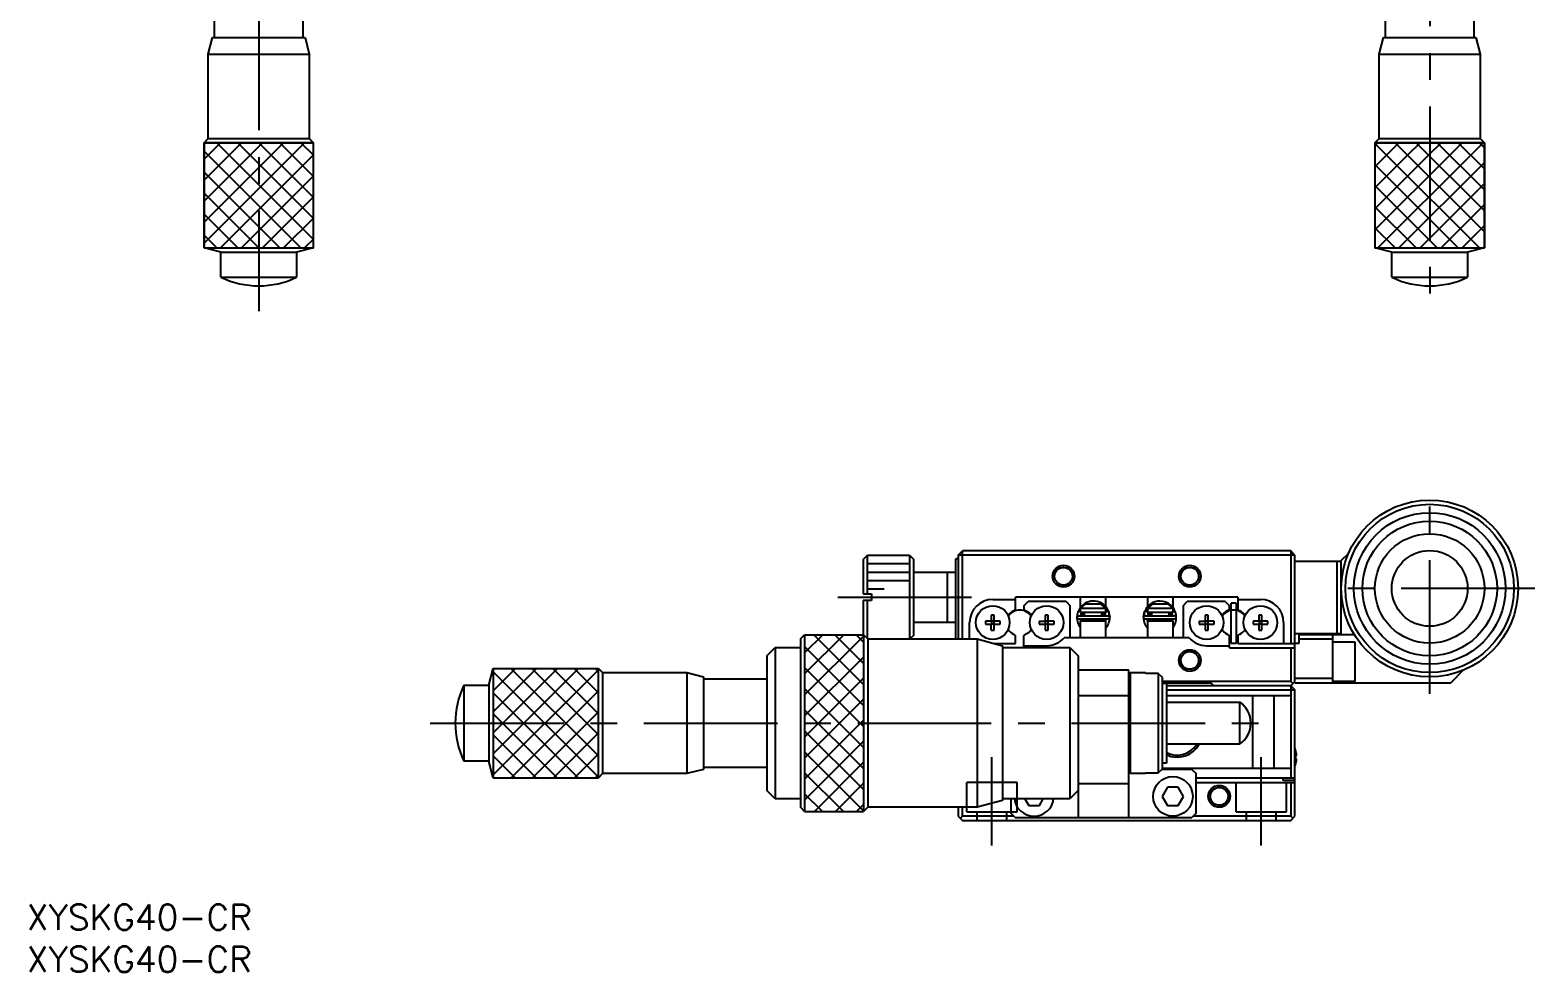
# Model space of a CAD drawing. Extents: x -3 to 377, y -8 to 251.
# Drawn here: x 0.4 to 179.1, y -8 to 103.9 of the extents above; entities that cross this region are included whole.
import ezdxf

# ---------------------------------------------------------------- set-up
doc = ezdxf.new("R2010")
doc.units = 0
doc.header["$LTSCALE"] = 0.5
doc.linetypes.add('CENTER', pattern=[50.8, 31.75, -6.35, 6.35, -6.35])
doc.linetypes.add('DASHED', pattern=[19.05, 12.7, -6.35])
doc.layers.get('0').update_dxf_attribs({"linetype": 'CONTINUOUS'})
for name, color, linetype in [('CENTER', 1, 'CENTER'), ('MSM_CONTINUOUS', 7, 'CONTINUOUS'), ('MSM_DASHED', 4, 'DASHED'), ('MSM_NARROW', 5, 'CONTINUOUS'), ('MSM_PART_NUMBER', 7, 'CONTINUOUS')]:
    doc.layers.add(name, color=color, linetype=linetype)
doc.styles.get("Standard").update_dxf_attribs({"font": 'txt.shx', "height": 3, "bigfont": 'bigfont.shx'})

# ---------------------------------------------------------------- blocks, each defined once
blk = doc.blocks.new('*U2')
at = {"layer": 'MSM_PART_NUMBER'}
blk.add_text('XYSKG40-CR', height=3, dxfattribs=at).set_placement((0, -3))
blk = doc.blocks.new('*U3')
at = {"layer": 'MSM_PART_NUMBER'}
blk.add_text('XYSKG40-CR', height=3, dxfattribs=at).set_placement((0, -8))

msp = doc.modelspace()

# ---------------------------------------------------------------- linework, layer by layer
for p, q in [((22.3, 103), (22.3, 110.5)), ((32.8, 110.5), (32.8, 103)), ((161.4, 103), (161.4, 110.5)), ((171.9, 110.5), (171.9, 103)), ((21.55, 101), (22.05, 103)), ((22.05, 103), (33.05, 103)), ((33.05, 103), (33.55, 101)), ((160.65, 101), (161.15, 103)), ((161.15, 103), (172.15, 103)), ((172.15, 103), (172.65, 101)), ((21.55, 101), (33.55, 101)), ((21.55, 91), (21.55, 101)), ((33.55, 101), (33.55, 91)), ((160.65, 101), (172.65, 101)), ((160.65, 91), (160.65, 101)), ((172.65, 101), (172.65, 91)), ((21.05, 90.5), (21.55, 91)), ((21.05, 90.5), (21.05, 78)), ((34.05, 90.5), (21.05, 90.5)), ((21.55, 91), (33.55, 91)), ((33.55, 91), (34.05, 90.5)), ((160.15, 90.5), (160.65, 91)), ((173.15, 90.5), (160.15, 90.5)), ((160.65, 91), (172.65, 91)), ((172.65, 91), (173.15, 90.5)), ((173.15, 78), (173.15, 90.5)), ((21.05, 78), (34.05, 78)), ((23.05, 77.5), (21.05, 78)), ((23.05, 77.5), (32.05, 77.5)), ((23.05, 74.513167), (23.05, 77.5)), ((34.05, 78), (32.05, 77.5)), ((32.05, 77.5), (32.05, 74.513167)), ((160.15, 78), (173.15, 78)), ((162.15, 77.5), (160.15, 78)), ((162.15, 77.5), (171.15, 77.5)), ((162.15, 74.513167), (162.15, 77.5)), ((173.15, 78), (171.15, 77.5)), ((171.15, 77.5), (171.15, 74.513167)), ((23.05, 74.513167), (32.05, 74.513167)), ((162.15, 74.513167), (171.15, 74.513167)), ((99.35, 41), (99.85, 41.5)), ((99.85, 36.9), (99.85, 41.5)), ((99.85, 41.5), (104.85, 41.5)), ((104.85, 41.5), (104.85, 31.55)), ((104.85, 41.5), (105.35, 41)), ((110.65, 41.5), (111.15, 42)), ((110.65, 41.5), (110.65, 31.55)), ((150.65, 41.5), (110.65, 41.5)), ((111.15, 31.55), (111.15, 42)), ((150.15, 42), (111.15, 42)), ((150.15, 42), (150.15, 31)), ((150.65, 41.5), (150.15, 42)), ((150.65, 26.5), (150.65, 41.5)), ((156.15, 40.85), (157.00865, 41.70865)), ((99.35, 41), (99.35, 36.9)), ((105.35, 32), (105.35, 41)), ((105.35, 39.5), (110.35, 39.5)), ((109.35, 33.5), (109.35, 39.5)), ((110.35, 31.55), (110.35, 41.05)), ((110.65, 41.05), (110.35, 41.05)), ((150.65, 40.8), (156.15, 40.8)), ((155.65, 32.2), (155.65, 40.8)), ((156.15, 32.05), (156.15, 40.85)), ((99.35, 36.9), (100.35, 36.9)), ((99.35, 36.1), (99.35, 32.05)), ((100.35, 36.1), (99.35, 36.1)), ((99.85, 31.6), (99.85, 36.1)), ((100.35, 36.9), (100.35, 36.1)), ((114.75, 36.25), (117.45, 36.25)), ((117.45, 35.050806), (117.45, 36.5)), ((143.85, 36.5), (117.45, 36.5)), ((118.45, 35.5), (118.95, 36)), ((123.45, 36), (118.95, 36)), ((123.45, 36), (123.95, 35.5)), ((125.15, 35.291645), (125.15, 36.5)), ((128.15, 36.5), (128.15, 35.404834)), ((133.15, 35.404973), (133.15, 36.5)), ((136.15, 36.5), (136.15, 35.291324)), ((137.35, 35.5), (137.85, 36)), ((142.35, 36), (137.85, 36)), ((142.35, 36), (142.85, 35.5)), ((143.05, 31), (143.05, 35.8)), ((143.65, 35.8), (143.05, 35.8)), ((143.65, 35.8), (143.65, 31)), ((143.85, 36.5), (143.85, 35.050806)), ((143.85, 36.25), (146.55, 36.25)), ((114.93, 34.386361), (114.57, 34.386361)), ((114.57, 34.386361), (114.57, 33.68)), ((114.93, 33.68), (114.93, 34.386361)), ((117.45, 35.050806), (117.189905, 34.90064)), ((118.45, 35.5), (118.45, 35.050806)), ((118.45, 35.050806), (118.710095, 34.90064)), ((121.33, 34.386361), (120.97, 34.386361)), ((120.97, 34.386361), (120.97, 33.68)), ((121.33, 33.68), (121.33, 34.386361)), ((123.95, 31.7), (123.95, 35.5)), ((124.881912, 34.814893), (124.902639, 34.870057)), ((124.917327, 34.862128), (124.902285, 34.868376)), ((124.906993, 34.874171), (124.907577, 34.878604)), ((125.118385, 34.757572), (124.906993, 34.874171)), ((124.946922, 34.306482), (128.446922, 34.306482)), ((125.15, 35.290741), (125.15, 35.290866)), ((125.15, 35.290335), (125.15, 35.290694)), ((125.15, 35.2), (128.15, 35.2)), ((125.15, 34.7), (125.15, 35.2)), ((128.15, 34.7), (125.15, 34.7)), ((125.264189, 34.700114), (125.158716, 34.306541)), ((125.733485, 35.7), (125.204317, 35.2)), ((125.247932, 34.612492), (125.247701, 34.597677)), ((125.247701, 34.597677), (125.248234, 34.582867)), ((125.248924, 34.627271), (125.247932, 34.612492)), ((125.248234, 34.582867), (125.249528, 34.568101)), ((125.250675, 34.641975), (125.248924, 34.627271)), ((125.249528, 34.568101), (125.251581, 34.55342)), ((125.253179, 34.656565), (125.250675, 34.641975)), ((125.251581, 34.55342), (125.254386, 34.538863)), ((125.256427, 34.671001), (125.253179, 34.656565)), ((125.254386, 34.538863), (125.257934, 34.52447)), ((125.260408, 34.685245), (125.256427, 34.671001)), ((125.257934, 34.52447), (125.262214, 34.510278)), ((125.265111, 34.699261), (125.260408, 34.685245)), ((125.262214, 34.510278), (125.267214, 34.496325)), ((125.27073, 34.713504), (125.265111, 34.699261)), ((125.65, 34.5), (125.265426, 34.5)), ((125.267214, 34.496325), (125.272919, 34.482647)), ((125.272919, 34.482647), (125.279311, 34.46928)), ((125.279311, 34.46928), (125.286372, 34.456258)), ((125.286372, 34.456258), (125.29408, 34.443613)), ((125.29408, 34.443613), (125.302415, 34.431376)), ((125.302415, 34.431376), (125.311351, 34.419577)), ((125.311351, 34.419577), (125.320865, 34.408244)), ((125.320865, 34.408244), (125.330929, 34.397404)), ((125.330929, 34.397404), (125.341518, 34.387081)), ((125.341518, 34.387081), (125.352602, 34.377299)), ((125.352602, 34.377299), (125.364153, 34.368079)), ((125.364153, 34.368079), (125.376141, 34.359442)), ((125.376141, 34.359442), (125.388535, 34.351407)), ((125.388535, 34.351407), (125.401304, 34.34399)), ((125.401304, 34.34399), (125.414417, 34.337207)), ((125.414417, 34.337207), (125.427841, 34.331073)), ((125.427841, 34.331073), (125.441545, 34.325599)), ((125.441545, 34.325599), (125.455494, 34.320797)), ((125.455494, 34.320797), (125.469656, 34.316677)), ((125.469656, 34.316677), (125.483998, 34.313246)), ((125.483998, 34.313246), (125.498486, 34.310512)), ((125.498486, 34.310512), (125.513086, 34.308479)), ((125.513086, 34.308479), (125.527764, 34.307151)), ((125.527764, 34.307151), (125.542486, 34.306531)), ((125.542486, 34.306531), (125.547809, 34.306482)), ((125.65, 34.306482), (125.65, 34.7)), ((127.566515, 35.7), (125.733485, 35.7)), ((128.095683, 35.2), (127.566515, 35.7)), ((127.65, 34.7), (127.65, 34.306482)), ((128.12833, 34.5), (127.65, 34.5)), ((127.846035, 34.306482), (127.859989, 34.306809)), ((127.859989, 34.306809), (127.874684, 34.307843)), ((127.874684, 34.307843), (127.88931, 34.309583)), ((127.88931, 34.309583), (127.903833, 34.312023)), ((127.903833, 34.312023), (127.91822, 34.31516)), ((127.91822, 34.31516), (127.932437, 34.318987)), ((127.932437, 34.318987), (127.946451, 34.323494)), ((127.946451, 34.323494), (127.960229, 34.328673)), ((127.960229, 34.328673), (127.97374, 34.334512)), ((127.97374, 34.334512), (127.98695, 34.341)), ((127.98695, 34.341), (127.99983, 34.348122)), ((127.99983, 34.348122), (128.012347, 34.355863)), ((128.012347, 34.355863), (128.024471, 34.364208)), ((128.024471, 34.364208), (128.036173, 34.373137)), ((128.036173, 34.373137), (128.047422, 34.382633)), ((128.047422, 34.382633), (128.058192, 34.392673)), ((128.058192, 34.392673), (128.068454, 34.403236)), ((128.068454, 34.403236), (128.078181, 34.414298)), ((128.078181, 34.414298), (128.087348, 34.425835)), ((128.087348, 34.425835), (128.09593, 34.437819)), ((128.09593, 34.437819), (128.103902, 34.450223)), ((128.103902, 34.450223), (128.111244, 34.463018)), ((128.111244, 34.463018), (128.117933, 34.476172)), ((128.117933, 34.476172), (128.12395, 34.489655)), ((128.126059, 34.706315), (128.123114, 34.713504)), ((128.12395, 34.489655), (128.129277, 34.503431)), ((128.131138, 34.692389), (128.126059, 34.706315)), ((128.129277, 34.503431), (128.133897, 34.517468)), ((128.135497, 34.67822), (128.131138, 34.692389)), ((128.133897, 34.517468), (128.137798, 34.531729)), ((128.139124, 34.663846), (128.135497, 34.67822)), ((128.137798, 34.531729), (128.140964, 34.546177)), ((128.142007, 34.649305), (128.139124, 34.663846)), ((128.140964, 34.546177), (128.143387, 34.560774)), ((128.144138, 34.634636), (128.142007, 34.649305)), ((128.143387, 34.560774), (128.145058, 34.575483)), ((128.145512, 34.61988), (128.144138, 34.634636)), ((128.145058, 34.575483), (128.145971, 34.590263)), ((128.146123, 34.605076), (128.145512, 34.61988)), ((128.145971, 34.590263), (128.146123, 34.605076)), ((128.252471, 34.810711), (128.149943, 34.753529)), ((128.15, 35.403926), (128.15, 35.403798)), ((128.15, 35.2), (128.15, 34.7)), ((128.15, 34.743204), (128.158542, 34.74893)), ((128.158542, 34.74893), (128.168107, 34.75495)), ((128.168107, 34.75495), (128.178631, 34.761225)), ((128.178631, 34.761225), (128.190041, 34.76771)), ((128.190041, 34.76771), (128.202257, 34.774361)), ((128.202257, 34.774361), (128.215196, 34.781132)), ((128.215196, 34.781132), (128.228769, 34.787976)), ((128.228769, 34.787976), (128.242882, 34.794847)), ((128.242882, 34.794847), (128.257438, 34.801696)), ((128.486206, 34.878867), (128.252471, 34.810711)), ((128.257438, 34.801696), (128.272337, 34.808477)), ((128.272337, 34.808477), (128.287475, 34.815143)), ((128.287475, 34.815143), (128.30275, 34.821648)), ((128.30275, 34.821648), (128.318054, 34.827948)), ((128.318054, 34.827948), (128.333284, 34.833998)), ((128.333284, 34.833998), (128.348333, 34.839757)), ((128.348333, 34.839757), (128.363099, 34.845186)), ((128.363099, 34.845186), (128.377479, 34.850246)), ((128.377479, 34.850246), (128.391375, 34.854904)), ((128.391375, 34.854904), (128.40469, 34.859127)), ((128.40469, 34.859127), (128.417334, 34.862886)), ((128.417334, 34.862886), (128.429218, 34.866154)), ((128.429218, 34.866154), (128.440261, 34.868911)), ((128.440261, 34.868911), (128.450388, 34.871136)), ((128.450388, 34.871136), (128.459527, 34.872814)), ((128.459527, 34.872814), (128.467616, 34.873933)), ((128.467616, 34.873933), (128.4746, 34.874487)), ((128.4746, 34.874487), (128.48043, 34.874471)), ((128.492926, 34.335199), (128.478927, 34.303885)), ((128.48043, 34.874471), (128.485066, 34.873885)), ((128.485066, 34.873885), (128.48862, 34.872658)), ((128.485861, 34.87945), (128.489897, 34.870019)), ((128.48862, 34.872658), (128.49079, 34.870814)), ((128.49079, 34.870814), (128.491205, 34.870057)), ((128.491205, 34.870057), (128.503274, 34.839706)), ((128.505413, 34.367334), (128.492926, 34.335199)), ((128.503274, 34.839706), (128.514437, 34.80709)), ((128.516275, 34.400039), (128.505413, 34.367334)), ((128.511477, 34.817053), (128.645461, 34.130793)), ((128.514437, 34.80709), (128.523952, 34.77397)), ((128.525486, 34.433233), (128.516275, 34.400039)), ((128.523952, 34.77397), (128.531796, 34.740427)), ((128.533024, 34.466836), (128.525486, 34.433233)), ((128.531796, 34.740427), (128.53795, 34.706544)), ((128.538872, 34.500766), (128.533024, 34.466836)), ((128.53795, 34.706544), (128.5424, 34.672404)), ((128.543015, 34.534939), (128.538872, 34.500766)), ((128.5424, 34.672404), (128.545136, 34.638089)), ((128.545443, 34.569273), (128.543015, 34.534939)), ((128.545136, 34.638089), (128.546151, 34.603685)), ((128.546151, 34.603685), (128.545443, 34.569273)), ((132.654556, 34.131973), (132.788099, 34.815965)), ((132.754044, 34.617268), (132.755739, 34.651645)), ((132.754072, 34.582847), (132.754044, 34.617268)), ((132.755822, 34.548466), (132.754072, 34.582847)), ((132.755739, 34.651645), (132.759151, 34.685895)), ((132.759291, 34.514209), (132.755822, 34.548466)), ((132.759151, 34.685895), (132.764273, 34.719933)), ((132.764471, 34.480159), (132.759291, 34.514209)), ((132.764273, 34.719933), (132.771091, 34.753678)), ((132.77135, 34.446399), (132.764471, 34.480159)), ((132.771091, 34.753678), (132.77959, 34.787046)), ((132.779912, 34.413013), (132.77135, 34.446399)), ((132.77959, 34.787046), (132.78975, 34.819957)), ((132.790137, 34.380082), (132.779912, 34.413013)), ((132.78975, 34.819957), (132.801545, 34.852331)), ((132.802002, 34.347687), (132.790137, 34.380082)), ((132.801545, 34.852331), (132.808795, 34.870057)), ((132.815477, 34.315907), (132.802002, 34.347687)), ((132.80921, 34.870814), (132.808795, 34.870057)), ((132.81138, 34.872658), (132.80921, 34.870814)), ((132.814934, 34.873885), (132.81138, 34.872658)), ((132.813794, 34.878867), (133.047529, 34.810711)), ((132.81957, 34.874471), (132.814934, 34.873885)), ((132.821096, 34.303836), (132.815477, 34.315907)), ((132.8254, 34.874487), (132.81957, 34.874471)), ((132.832384, 34.873933), (132.8254, 34.874487)), ((132.840473, 34.872814), (132.832384, 34.873933)), ((132.849612, 34.871136), (132.840473, 34.872814)), ((132.859739, 34.868911), (132.849612, 34.871136)), ((132.853078, 34.306482), (136.353078, 34.306482)), ((132.870782, 34.866154), (132.859739, 34.868911)), ((132.882666, 34.862886), (132.870782, 34.866154)), ((132.89531, 34.859127), (132.882666, 34.862886)), ((132.908625, 34.854904), (132.89531, 34.859127)), ((132.922521, 34.850246), (132.908625, 34.854904)), ((132.936901, 34.845186), (132.922521, 34.850246)), ((132.951667, 34.839757), (132.936901, 34.845186)), ((132.966716, 34.833998), (132.951667, 34.839757)), ((132.981946, 34.827948), (132.966716, 34.833998)), ((132.99725, 34.821648), (132.981946, 34.827948)), ((133.012525, 34.815143), (132.99725, 34.821648)), ((133.027663, 34.808477), (133.012525, 34.815143)), ((133.042562, 34.801696), (133.027663, 34.808477)), ((133.057118, 34.794847), (133.042562, 34.801696)), ((133.047529, 34.810711), (133.150057, 34.753529)), ((133.071231, 34.787976), (133.057118, 34.794847)), ((133.084804, 34.781132), (133.071231, 34.787976)), ((133.097743, 34.774361), (133.084804, 34.781132)), ((133.109959, 34.76771), (133.097743, 34.774361)), ((133.121369, 34.761225), (133.109959, 34.76771)), ((133.131893, 34.75495), (133.121369, 34.761225)), ((133.141458, 34.74893), (133.131893, 34.75495)), ((133.15, 34.743204), (133.141458, 34.74893)), ((133.15, 35.403855), (133.15, 35.403975)), ((133.15, 35.2), (136.15, 35.2)), ((133.15, 34.7), (133.15, 35.2)), ((136.15, 34.7), (133.15, 34.7)), ((133.154088, 34.612492), (133.153857, 34.597677)), ((133.153857, 34.597677), (133.15439, 34.582867)), ((133.15508, 34.627271), (133.154088, 34.612492)), ((133.15439, 34.582867), (133.155685, 34.568101)), ((133.156831, 34.641975), (133.15508, 34.627271)), ((133.155685, 34.568101), (133.157737, 34.55342)), ((133.159335, 34.656565), (133.156831, 34.641975)), ((133.157737, 34.55342), (133.160542, 34.538863)), ((133.162583, 34.671001), (133.159335, 34.656565)), ((133.160542, 34.538863), (133.16409, 34.52447)), ((133.166565, 34.685245), (133.162583, 34.671001)), ((133.16409, 34.52447), (133.16837, 34.510278)), ((133.171268, 34.699261), (133.166565, 34.685245)), ((133.16837, 34.510278), (133.173371, 34.496325)), ((133.176886, 34.713504), (133.171268, 34.699261)), ((133.65, 34.5), (133.171674, 34.5)), ((133.173371, 34.496325), (133.179075, 34.482647)), ((133.179075, 34.482647), (133.185467, 34.46928)), ((133.185467, 34.46928), (133.192528, 34.456258)), ((133.192528, 34.456258), (133.200237, 34.443613)), ((133.200237, 34.443613), (133.208571, 34.431376)), ((133.733485, 35.7), (133.204317, 35.2)), ((133.208571, 34.431376), (133.217507, 34.419577)), ((133.217507, 34.419577), (133.227021, 34.408244)), ((133.227021, 34.408244), (133.237086, 34.397404)), ((133.237086, 34.397404), (133.247674, 34.387081)), ((133.247674, 34.387081), (133.258758, 34.377299)), ((133.258758, 34.377299), (133.270309, 34.368079)), ((133.270309, 34.368079), (133.282297, 34.359442)), ((133.282297, 34.359442), (133.294691, 34.351407)), ((133.294691, 34.351407), (133.30746, 34.34399)), ((133.30746, 34.34399), (133.320573, 34.337207)), ((133.320573, 34.337207), (133.333997, 34.331073)), ((133.333997, 34.331073), (133.347701, 34.325599)), ((133.347701, 34.325599), (133.36165, 34.320797)), ((133.36165, 34.320797), (133.375813, 34.316677)), ((133.375813, 34.316677), (133.390155, 34.313246)), ((133.390155, 34.313246), (133.404642, 34.310512)), ((133.404642, 34.310512), (133.419242, 34.308479)), ((133.419242, 34.308479), (133.43392, 34.307151)), ((133.43392, 34.307151), (133.448642, 34.306531)), ((133.448642, 34.306531), (133.453965, 34.306482)), ((133.65, 34.306482), (133.65, 34.7)), ((135.566515, 35.7), (133.733485, 35.7)), ((136.095683, 35.2), (135.566515, 35.7)), ((135.65, 34.7), (135.65, 34.306482)), ((136.034578, 34.5), (135.65, 34.5)), ((135.752191, 34.306482), (135.766146, 34.306809)), ((135.766146, 34.306809), (135.78084, 34.307843)), ((135.78084, 34.307843), (135.795466, 34.309583)), ((135.795466, 34.309583), (135.80999, 34.312023)), ((135.80999, 34.312023), (135.824376, 34.31516)), ((135.824376, 34.31516), (135.838593, 34.318987)), ((135.838593, 34.318987), (135.852607, 34.323494)), ((135.852607, 34.323494), (135.866385, 34.328673)), ((135.866385, 34.328673), (135.879896, 34.334512)), ((135.879896, 34.334512), (135.893107, 34.341)), ((135.893107, 34.341), (135.905986, 34.348122)), ((135.905986, 34.348122), (135.918503, 34.355863)), ((135.918503, 34.355863), (135.930627, 34.364208)), ((135.930627, 34.364208), (135.942329, 34.373137)), ((135.942329, 34.373137), (135.953579, 34.382633)), ((135.953579, 34.382633), (135.964348, 34.392673)), ((135.964348, 34.392673), (135.97461, 34.403236)), ((135.97461, 34.403236), (135.984337, 34.414298)), ((135.984337, 34.414298), (135.993504, 34.425835)), ((135.993504, 34.425835), (136.002086, 34.437819)), ((136.002086, 34.437819), (136.010058, 34.450223)), ((136.010058, 34.450223), (136.0174, 34.463018)), ((136.0174, 34.463018), (136.024089, 34.476172)), ((136.024089, 34.476172), (136.030106, 34.489655)), ((136.032215, 34.706315), (136.02927, 34.713504)), ((136.030106, 34.489655), (136.035433, 34.503431)), ((136.037294, 34.692389), (136.032215, 34.706315)), ((136.035433, 34.503431), (136.040054, 34.517468)), ((136.14128, 34.306574), (136.035784, 34.700181)), ((136.041654, 34.67822), (136.037294, 34.692389)), ((136.040054, 34.517468), (136.043954, 34.531729)), ((136.04528, 34.663846), (136.041654, 34.67822)), ((136.043954, 34.531729), (136.047121, 34.546177)), ((136.048164, 34.649305), (136.04528, 34.663846)), ((136.047121, 34.546177), (136.049544, 34.560774)), ((136.050295, 34.634636), (136.048164, 34.649305)), ((136.049544, 34.560774), (136.051215, 34.575483)), ((136.051668, 34.61988), (136.050295, 34.634636)), ((136.051215, 34.575483), (136.052128, 34.590263)), ((136.052279, 34.605076), (136.051668, 34.61988)), ((136.052128, 34.590263), (136.052279, 34.605076)), ((136.15, 35.2), (136.15, 34.7)), ((136.181615, 34.757572), (136.392443, 34.872841)), ((136.382673, 34.862128), (136.397715, 34.868376)), ((136.397361, 34.870057), (136.418977, 34.81216)), ((137.35, 35.5), (137.35, 31.7)), ((140.33, 34.386361), (139.97, 34.386361)), ((139.97, 34.386361), (139.97, 33.68)), ((140.33, 33.68), (140.33, 34.386361)), ((142.85, 35.050806), (142.589905, 34.90064)), ((142.85, 35.050806), (142.85, 35.5)), ((144.110095, 34.90064), (143.85, 35.050806)), ((146.73, 34.386361), (146.37, 34.386361)), ((146.37, 34.386361), (146.37, 33.68)), ((146.73, 33.68), (146.73, 34.386361)), ((110.35, 33.5), (105.35, 33.5)), ((112, 31.55), (112, 33.5)), ((113.863639, 33.68), (113.863639, 33.32)), ((114.57, 33.68), (113.863639, 33.68)), ((113.863639, 33.32), (114.57, 33.32)), ((114.580372, 33.669628), (114.57, 33.68)), ((114.580372, 33.330372), (114.57, 33.32)), ((114.57, 32.613639), (114.57, 33.32)), ((114.57, 32.613639), (114.93, 32.613639)), ((114.580372, 33.669628), (114.580372, 33.330372)), ((114.919628, 33.669628), (114.580372, 33.669628)), ((114.580372, 33.330372), (114.919628, 33.330372)), ((114.919628, 33.669628), (114.93, 33.68)), ((114.919628, 33.330372), (114.919628, 33.669628)), ((114.919628, 33.330372), (114.93, 33.32)), ((115.636361, 33.68), (114.93, 33.68)), ((114.93, 33.32), (115.636361, 33.32)), ((114.93, 32.613639), (114.93, 33.32)), ((115.636361, 33.32), (115.636361, 33.68)), ((120.263639, 33.68), (120.263639, 33.32)), ((120.263639, 33.68), (120.97, 33.68)), ((120.263639, 33.32), (120.97, 33.32)), ((120.980372, 33.669628), (120.97, 33.68)), ((120.980372, 33.330372), (120.97, 33.32)), ((120.97, 33.32), (120.97, 32.613639)), ((120.97, 32.613639), (121.33, 32.613639)), ((120.980372, 33.669628), (120.980372, 33.330372)), ((121.319628, 33.669628), (120.980372, 33.669628)), ((120.980372, 33.330372), (121.319628, 33.330372)), ((121.319628, 33.669628), (121.33, 33.68)), ((121.319628, 33.330372), (121.319628, 33.669628)), ((121.319628, 33.330372), (121.33, 33.32)), ((122.036361, 33.68), (121.33, 33.68)), ((121.33, 33.32), (122.036361, 33.32)), ((121.33, 32.613639), (121.33, 33.32)), ((122.036361, 33.32), (122.036361, 33.68)), ((128.446922, 33.906482), (124.946922, 33.906482)), ((125.15, 33.7), (128.15, 33.7)), ((125.15, 31.7), (125.15, 33.7)), ((125.159029, 33.906428), (125.200234, 33.699881)), ((125.65, 33.7), (125.65, 33.906482)), ((127.65, 33.906482), (127.65, 33.7)), ((128.15, 33.7), (128.15, 31.7)), ((128.150233, 33.565189), (128.235102, 33.906431)), ((136.353078, 33.906482), (132.853078, 33.906482)), ((133.064894, 33.90646), (133.112916, 33.676793)), ((133.112916, 33.676793), (133.149561, 33.565741)), ((133.15, 33.7), (136.15, 33.7)), ((133.15, 31.7), (133.15, 33.7)), ((133.65, 33.7), (133.65, 33.906482)), ((135.65, 33.906482), (135.65, 33.7)), ((136.099774, 33.69991), (136.140977, 33.906478)), ((136.15, 33.7), (136.15, 31.7)), ((139.263639, 33.68), (139.263639, 33.32)), ((139.263639, 33.68), (139.97, 33.68)), ((139.263639, 33.32), (139.97, 33.32)), ((139.980372, 33.669628), (139.97, 33.68)), ((139.980372, 33.330372), (139.97, 33.32)), ((139.97, 33.32), (139.97, 32.613639)), ((139.97, 32.613639), (140.33, 32.613639)), ((139.980372, 33.669628), (139.980372, 33.330372)), ((140.319628, 33.669628), (139.980372, 33.669628)), ((139.980372, 33.330372), (140.319628, 33.330372)), ((140.319628, 33.669628), (140.33, 33.68)), ((140.319628, 33.330372), (140.319628, 33.669628)), ((140.319628, 33.330372), (140.33, 33.32)), ((141.036361, 33.68), (140.33, 33.68)), ((140.33, 33.32), (141.036361, 33.32)), ((140.33, 32.613639), (140.33, 33.32)), ((141.036361, 33.32), (141.036361, 33.68)), ((145.663639, 33.68), (145.663639, 33.32)), ((146.37, 33.68), (145.663639, 33.68)), ((145.663639, 33.32), (146.37, 33.32)), ((146.380372, 33.669628), (146.37, 33.68)), ((146.380372, 33.330372), (146.37, 33.32)), ((146.37, 33.32), (146.37, 32.613639)), ((146.37, 32.613639), (146.73, 32.613639)), ((146.380372, 33.669628), (146.380372, 33.330372)), ((146.719628, 33.669628), (146.380372, 33.669628)), ((146.380372, 33.330372), (146.719628, 33.330372)), ((146.719628, 33.669628), (146.73, 33.68)), ((146.719628, 33.330372), (146.719628, 33.669628)), ((146.719628, 33.330372), (146.73, 33.32)), ((147.436361, 33.68), (146.73, 33.68)), ((146.73, 33.32), (147.436361, 33.32)), ((146.73, 32.613639), (146.73, 33.32)), ((147.436361, 33.32), (147.436361, 33.68)), ((149.3, 33.5), (149.3, 31)), ((150.65, 32.2), (156.15, 32.2)), ((87.9, 29.55), (88.9, 30.55)), ((88.9, 30.55), (88.9, 12.55)), ((88.9, 30.55), (91.9, 30.55)), ((91.9, 31.55), (92.4, 32.05)), ((91.9, 31.55), (91.9, 11.55)), ((92.4, 32.05), (92.4, 11.05)), ((99.4, 32.05), (99.9, 31.55)), ((99.9, 31.55), (99.9, 11.55)), ((99.9, 31.55), (112.9, 31.55)), ((105.35, 32), (104.9, 31.55)), ((112.9, 31.55), (112.9, 11.55)), ((112.9, 31.55), (115.9, 30.75)), ((114.9625, 31), (117.45, 31)), ((115.9, 30.75), (115.9, 12.35)), ((115.9, 30.55), (123.9, 30.55)), ((117.45, 31.949194), (117.189905, 32.09936)), ((117.45, 31), (117.45, 31.949194)), ((118.710095, 32.09936), (118.45, 31.949194)), ((118.45, 30.55), (118.45, 31.949194)), ((118.45, 30.75), (121.15, 30.75)), ((138.070938, 31.7), (123.229062, 31.7)), ((123.9, 30.55), (123.9, 12.55)), ((123.9, 30.55), (124.9, 29.55)), ((140.15, 30.75), (142.85, 30.75)), ((142.589905, 32.09936), (142.85, 31.949194)), ((142.85, 30.5), (142.85, 31.949194)), ((142.85, 30.5), (150.65, 30.5)), ((143.65, 31), (143.05, 31)), ((143.85, 31.949194), (144.110095, 32.09936)), ((143.85, 31.949194), (143.85, 31)), ((143.85, 31), (150.65, 31)), ((150.15, 30.5), (150.15, 26.5)), ((150.65, 31.05), (151.15, 31.05)), ((157.705728, 32.05), (151.15, 32.05)), ((151.15, 31.05), (151.15, 32.05)), ((151.15, 31.55), (155.15, 31.55)), ((155.15, 26.35), (155.15, 32.05)), ((155.15, 31.2), (157.75, 31.2)), ((157.75, 31.2), (157.75, 26.5)), ((87.9, 29.55), (87.9, 13.55)), ((124.9, 29.55), (124.9, 10.35)), ((54.9, 26.05), (55.4, 28.05)), ((67.9, 28.05), (68.4, 27.55)), ((68.4, 27.55), (68.4, 15.55)), ((68.4, 27.55), (78.4, 27.55)), ((78.4, 27.55), (78.4, 15.55)), ((78.4, 27.55), (80.4, 27.05)), ((80.4, 27.05), (80.4, 16.05)), ((130.9, 27.85), (124.9, 27.85)), ((130.9, 10.35), (130.9, 27.85)), ((130.9, 27.35), (131.1, 27.55)), ((131.1, 15.55), (131.1, 27.55)), ((131.1, 27.55), (132.9, 27.55)), ((132.9, 27.46608), (132.9, 27.55)), ((134.4, 27.46608), (132.9, 27.46608)), ((134.4, 27.46608), (134.4, 15.63392)), ((134.9, 26.958327), (134.4, 27.46608)), ((134.9, 16.141673), (134.9, 26.958327)), ((155.15, 26.85), (150.65, 26.85)), ((170.635999, 27.835999), (169.15, 26.35)), ((51.913167, 26.05), (51.913167, 17.05)), ((51.913167, 26.05), (54.9, 26.05)), ((54.9, 26.05), (54.9, 17.05)), ((80.4, 26.8), (87.9, 26.8)), ((150.15, 26.5), (134.9, 26.5)), ((134.9, 26.35), (140.65, 26.35)), ((134.9, 26.3), (135.4, 26.3)), ((135.4, 26.3), (135.4, 16.8)), ((150.15, 26), (135.4, 26)), ((135.4, 25.5), (150.65, 25.5)), ((141, 26), (140.65, 26.35)), ((150.15, 26.5), (150.4, 26.25)), ((150.15, 26), (150.65, 26.5)), ((150.15, 26), (150.15, 15)), ((150.15, 26), (150.65, 25.5)), ((150.65, 26.35), (169.15, 26.35)), ((150.65, 10.5), (150.65, 25.5)), ((157.75, 26.5), (155.15, 26.5)), ((124.9, 24.85), (130.9, 24.85)), ((150.15, 24.8), (135.4, 24.8)), ((135.4, 24.05), (144.058312, 24.05)), ((144.058312, 24.05), (144.058312, 19.05)), ((145.65, 16.2), (145.65, 24.8)), ((148.15, 24.8), (148.15, 16.2)), ((144.058312, 19.05), (135.4, 19.05)), ((150.724144, 18.388616), (150.719522, 18.386361)), ((54.9, 17.05), (51.913167, 17.05)), ((55.4, 15.05), (54.9, 17.05)), ((87.9, 16.3), (80.4, 16.3)), ((134.4, 15.63392), (134.9, 16.141673)), ((135.4, 16.8), (134.9, 16.8)), ((134.9, 16.2), (150.15, 16.2)), ((150.719522, 17.68), (150.719522, 17.32)), ((150.839859, 17.68), (150.719522, 17.68)), ((150.719522, 17.32), (150.839859, 17.32)), ((150.719522, 16.613639), (150.724144, 16.611384)), ((68.4, 15.55), (67.9, 15.05)), ((78.4, 15.55), (68.4, 15.55)), ((80.4, 16.05), (78.4, 15.55)), ((130.9, 14.35), (124.9, 14.35)), ((131.1, 15.55), (130.9, 15.75)), ((132.9, 15.55), (131.1, 15.55)), ((132.9, 15.55), (132.9, 15.63392)), ((132.9, 15.63392), (134.4, 15.63392)), ((138.4, 16.05), (134.809727, 16.05)), ((138.4, 16.05), (138.9, 15.55)), ((138.9, 10.85), (138.9, 15.55)), ((150.65, 15), (138.9, 15)), ((138.9, 14.5), (150.65, 14.5)), ((149.25, 14.75), (149.25, 15)), ((150.65, 14.75), (149.25, 14.75)), ((150.15, 14.5), (150.15, 10.5)), ((88.9, 12.55), (87.9, 13.55)), ((91.9, 12.55), (88.9, 12.55)), ((123.9, 12.55), (115.9, 12.55)), ((116.9, 12.55), (116.9, 10.85)), ((118.553034, 12.55), (119.014915, 11.75)), ((120.285085, 11.75), (120.746966, 12.55)), ((124.9, 13.55), (123.9, 12.55)), ((135.514915, 13.95), (134.879829, 12.85)), ((134.879829, 12.85), (135.514915, 11.75)), ((136.785085, 13.95), (135.514915, 13.95)), ((137.420171, 12.85), (136.785085, 13.95)), ((136.785085, 11.75), (137.420171, 12.85)), ((92.4, 11.05), (91.9, 11.55)), ((99.9, 11.55), (99.4, 11.05)), ((112.9, 11.55), (99.9, 11.55)), ((110.65, 11.55), (110.65, 10.5)), ((111.15, 10.5), (111.15, 11.55)), ((115.9, 12.35), (112.9, 11.55)), ((117.4, 10.35), (116.9, 10.85)), ((119.014915, 11.75), (120.285085, 11.75)), ((135.514915, 11.75), (136.785085, 11.75)), ((138.9, 10.85), (138.4, 10.35)), ((110.65, 10.5), (111.15, 10)), ((110.9, 10.25), (111.15, 10.5)), ((117.25, 10.5), (111.15, 10.5)), ((111.15, 10), (150.15, 10)), ((117.4, 10.35), (138.4, 10.35)), ((150.15, 10.5), (138.55, 10.5)), ((150.15, 10), (150.65, 10.5)), ((150.15, 10.5), (150.4, 10.25))]:
    msp.add_line(p, q)
for centre, radius in [((166.65, 37.55), 10.5), ((166.65, 37.55), 10), ((166.65, 37.55), 9), ((166.65, 37.55), 8), ((166.65, 37.55), 6.5), ((166.65, 37.55), 4.5), ((123.15, 39), 1.3), ((123.15, 39), 1.075), ((138.15, 39), 1.3), ((138.15, 39), 1.075), ((114.75, 33.5), 2), ((121.15, 33.5), 2), ((140.15, 33.5), 2), ((146.55, 33.5), 2), ((138.15, 29), 1.3), ((138.15, 29), 1.075), ((136.15, 12.85), 2.35), ((141.65, 12.85), 1.3), ((141.65, 12.85), 1.075)]:
    msp.add_circle(centre, radius)
for centre, radius, start, end in [((27.55, 84), 10.5, 244.623066, 295.37693212), ((166.65, 84), 10.5, 244.623066, 295.37693212), ((114.75, 33.5), 2.75, 90, 180), ((126.696924, 34.106477), 1.948828, 23.058301, 144.472608), ((134.602932, 34.106084), 1.948849, 0.802857, 156.929414), ((146.55, 33.5), 2.75, 0, 90), ((118.064905, 33.385095), 1.75, 120, 148.118467), ((117.950001, 33.4), 1.5875, 32.159423, 147.84066), ((117.835095, 33.385095), 1.75, 31.881533, 60), ((124.946922, 34.106482), 0.2, 90, 270), ((126.702694, 34.104814), 1.95449, 144.53122, 179.192147), ((126.694096, 34.105851), 1.945793, 180.819357, 217.466192), ((126.692795, 34.108304), 1.952902, 318.268086, 359.156876), ((128.446922, 34.106482), 0.2, 270, 90), ((132.853078, 34.106482), 0.2, 90, 270), ((134.607012, 34.108228), 1.952708, 180.849756, 221.724156), ((134.607911, 34.105165), 1.943782, 322.513267, 359.294447), ((136.353078, 34.106482), 0.2, 270, 90), ((143.464905, 33.385095), 1.75, 120, 148.118467), ((143.349999, 33.4), 1.5875, 32.15934, 147.84058636), ((143.235095, 33.385095), 1.75, 31.881533, 60), ((118.064905, 33.614905), 1.75, 211.881533, 240), ((117.835095, 33.614905), 1.75, 300, 328.118467), ((143.464905, 33.614905), 1.75, 211.881533, 240), ((143.235095, 33.614905), 1.75, 300, 328.118467), ((121.15, 33.5), 2.75, 270, 319.114807), ((140.15, 33.5), 2.75, 220.885193, 270), ((143.349999, 33.4), 1.5875, 280.89309, 288.358475), ((61.4, 21.55), 10.5, 154.623066, 205.37695085), ((142.4, 21.55), 3, 303.55731, 56.44268505), ((136.65, 20.5), 2.75, 242.964308, 328.198383), ((136.65, 20.5), 3, 245.69605, 331.114239), ((147.65, 17.5), 3.2, 16.122533, 20.364135), ((147.65, 17.5), 3.194933, 3.229709, 16.106712), ((147.65, 17.5), 3.2, 339.635865, 343.877467), ((147.65, 17.5), 3.194933, 343.893288, 356.770291), ((119.65, 12.85), 2.35, 187.334369, 352.665631)]:
    msp.add_arc(centre, radius, start, end)
at = {"layer": 'CENTER'}
for p, q in [((166.65, 171), (166.65, 70.5)), ((27.55, 133.25), (27.55, 70.5)), ((166.65, 25.05), (166.65, 50.05)), ((179.15, 37.55), (154.15, 37.55)), ((96.35, 36.5), (113.35, 36.5)), ((47.9, 21.55), (148.4, 21.55)), ((114.65, 7), (114.65, 17.5)), ((146.65, 7), (146.65, 17.5))]:
    msp.add_line(p, q, dxfattribs=at)
at = {"layer": 'MSM_CONTINUOUS'}
for p, q in [((21.05, 90.5), (34.05, 90.5)), ((21.05, 78), (21.05, 90.5)), ((34.05, 78), (34.05, 90.5)), ((160.15, 90.5), (160.15, 78)), ((160.15, 90.5), (173.15, 90.5)), ((173.15, 90.5), (173.15, 78)), ((21.05, 78), (34.05, 78)), ((160.15, 78), (173.15, 78)), ((92.4, 32.05), (92.4, 11.05)), ((92.4, 32.05), (99.4, 32.05)), ((99.4, 32.05), (99.4, 11.05)), ((55.4, 28.05), (55.4, 15.05)), ((55.4, 28.05), (67.9, 28.05)), ((67.9, 15.05), (67.9, 28.05)), ((55.4, 15.05), (67.9, 15.05)), ((92.4, 11.05), (99.4, 11.05))]:
    msp.add_line(p, q, dxfattribs=at)
for centre in [(123.15, 39), (138.15, 39), (138.15, 29), (141.65, 12.85)]:
    msp.add_circle(centre, 1.0565, dxfattribs=at)
at = {"layer": 'MSM_DASHED'}
for p, q in [((111.65, 11), (111.65, 14.5)), ((117.65, 14.5), (111.65, 14.5)), ((117.65, 11), (117.65, 14.5)), ((143.65, 11), (143.65, 14.5)), ((149.65, 11), (149.65, 14.5)), ((111.65, 11), (117.65, 11)), ((112.9, 10), (112.9, 11)), ((116.4, 10), (116.4, 11)), ((143.65, 11), (149.65, 11)), ((144.9, 10), (144.9, 11)), ((148.4, 10), (148.4, 11))]:
    msp.add_line(p, q, dxfattribs=at)
at = {"layer": 'MSM_NARROW'}
for p, q in [((33, 90.5), (21.05, 78.55)), ((21.525, 89.025), (21.05, 89.5)), ((23, 90.5), (21.525, 89.025)), ((24.025, 89.025), (22.55, 90.5)), ((25.5, 90.5), (24.025, 89.025)), ((34.05, 81.5), (25.05, 90.5)), ((28, 90.5), (26.525, 89.025)), ((34.05, 84), (27.55, 90.5)), ((30.5, 90.5), (29.025, 89.025)), ((31.525, 89.025), (30.05, 90.5)), ((34.05, 89), (32.55, 90.5)), ((160.5, 90.5), (160.15, 90.15)), ((163, 90.5), (160.15, 87.65)), ((161.525, 89.025), (160.15, 90.4)), ((173.15, 79.9), (162.55, 90.5)), ((165.5, 90.5), (164.025, 89.025)), ((173.15, 82.4), (165.05, 90.5)), ((168, 90.5), (166.525, 89.025)), ((173.15, 84.9), (167.55, 90.5)), ((170.5, 90.5), (169.025, 89.025)), ((173.15, 87.4), (170.05, 90.5)), ((173, 90.5), (171.525, 89.025)), ((173.15, 89.9), (172.55, 90.5)), ((21.525, 89.025), (21.05, 88.55)), ((24.025, 89.025), (21.05, 86.05)), ((26.525, 89.025), (21.05, 83.55)), ((29.025, 89.025), (21.05, 81.05)), ((32.55, 78), (21.525, 89.025)), ((34.05, 89.05), (23, 78)), ((34.05, 79), (24.025, 89.025)), ((34.05, 86.5), (31.525, 89.025)), ((164.025, 89.025), (160.15, 85.15)), ((166.525, 89.025), (160.15, 82.65)), ((169.025, 89.025), (160.15, 80.15)), ((170.05, 78), (160.15, 87.9)), ((171.525, 89.025), (160.5, 78)), ((172.55, 78), (161.525, 89.025)), ((173.15, 88.15), (163, 78)), ((30.05, 78), (21.05, 87)), ((34.05, 86.55), (25.5, 78)), ((27.55, 78), (21.05, 84.5)), ((34.05, 84.05), (28, 78)), ((167.55, 78), (160.15, 85.4)), ((173.15, 85.65), (165.5, 78)), ((165.05, 78), (160.15, 82.9)), ((173.15, 83.15), (168, 78)), ((25.05, 78), (21.05, 82)), ((34.05, 81.55), (30.5, 78)), ((173.15, 80.65), (170.5, 78)), ((22.55, 78), (21.05, 79.5)), ((34.05, 79.05), (33, 78)), ((162.55, 78), (160.15, 80.4)), ((173.15, 78.15), (173, 78)), ((99.85, 40.5), (104.85, 40.5)), ((99.85, 39.5), (104.85, 39.5)), ((99.85, 38.5), (104.85, 38.5)), ((99.85, 37.5), (101.85, 37.5)), ((94.55, 32.05), (92.4, 29.9)), ((97.05, 32.05), (92.4, 27.4)), ((99.4, 31.9), (92.4, 24.9)), ((99.4, 23.65), (92.4, 30.65)), ((99.4, 26.15), (93.5, 32.05)), ((99.4, 28.65), (96, 32.05)), ((99.4, 31.15), (98.5, 32.05)), ((99.4, 29.4), (92.4, 22.4)), ((55.55, 28.05), (55.4, 27.9)), ((58.05, 28.05), (55.4, 25.4)), ((60.55, 28.05), (55.4, 22.9)), ((63.05, 28.05), (55.4, 20.4)), ((65.55, 28.05), (55.4, 17.9)), ((67.9, 27.9), (55.4, 15.4)), ((67.9, 15.15), (55.4, 27.65)), ((67.9, 17.65), (57.5, 28.05)), ((67.9, 20.15), (60, 28.05)), ((67.9, 22.65), (62.5, 28.05)), ((67.9, 25.15), (65, 28.05)), ((67.9, 27.65), (67.5, 28.05)), ((99.4, 21.15), (92.4, 28.15)), ((99.4, 26.9), (92.4, 19.9)), ((65.5, 15.05), (55.4, 25.15)), ((67.9, 25.4), (57.55, 15.05)), ((99.4, 18.65), (92.4, 25.65)), ((99.4, 24.4), (92.4, 17.4)), ((63, 15.05), (55.4, 22.65)), ((67.9, 22.9), (60.05, 15.05)), ((99.4, 16.15), (92.4, 23.15)), ((99.4, 21.9), (92.4, 14.9)), ((60.5, 15.05), (55.4, 20.15)), ((67.9, 20.4), (62.55, 15.05)), ((99.4, 13.65), (92.4, 20.65)), ((67.9, 17.9), (65.05, 15.05)), ((99.4, 19.4), (92.4, 12.4)), ((99.4, 11.15), (92.4, 18.15)), ((58, 15.05), (55.4, 17.65)), ((99.4, 16.9), (93.55, 11.05)), ((55.5, 15.05), (55.4, 15.15)), ((67.9, 15.4), (67.55, 15.05)), ((97, 11.05), (92.4, 15.65)), ((99.4, 14.4), (96.05, 11.05)), ((94.5, 11.05), (92.4, 13.15)), ((99.4, 11.9), (98.55, 11.05))]:
    msp.add_line(p, q, dxfattribs=at)
for centre in [(123.15, 39), (138.15, 39), (138.15, 29), (141.65, 12.85)]:
    msp.add_circle(centre, 1.3, dxfattribs=at)

# ---------------------------------------------------------------- block references
at = {"layer": 'MSM_CONTINUOUS'}
for name in ['*U2', '*U3']:
    msp.add_blockref(name, (0, 0), dxfattribs=at)

doc.saveas('drawing.dxf')
